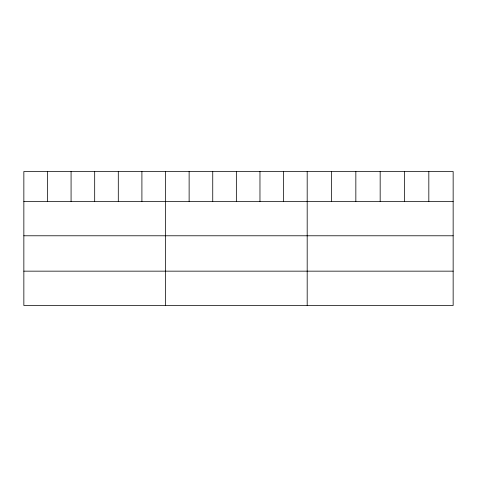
<?xml version="1.0" encoding="UTF-8"?>
<svg xmlns="http://www.w3.org/2000/svg" width="477" height="477" viewBox="0 0 477 477"><rect width="100%" height="100%" fill="white"/><g stroke="black" fill="none" stroke-linecap="round" stroke-linejoin="round"><path stroke-width="0.72" d="M453.15 201.449L453.15 305.495L23.85 305.495L23.85 171.505L453.15 171.505L453.15 201.449L23.85 201.449M23.85 235.781L453.15 235.781M23.85 271.157L453.15 271.157M428.823 171.505L428.823 201.449M404.496 171.505L404.496 201.449M380.169 171.505L380.169 201.449M355.842 171.505L355.842 201.449M331.515 171.505L331.515 201.449M307.188 171.505L307.188 305.495M283.577 171.505L283.577 201.449M259.965 171.505L259.965 201.449M236.353 171.505L236.353 201.449M212.742 171.505L212.742 201.449M189.13 171.505L189.13 201.449M165.519 171.505L165.519 305.495M141.907 171.505L141.907 201.449M118.296 171.505L118.296 201.449M94.684 171.505L94.684 201.449M71.073 171.505L71.073 201.449M47.461 171.505L47.461 201.449"/></g></svg>
